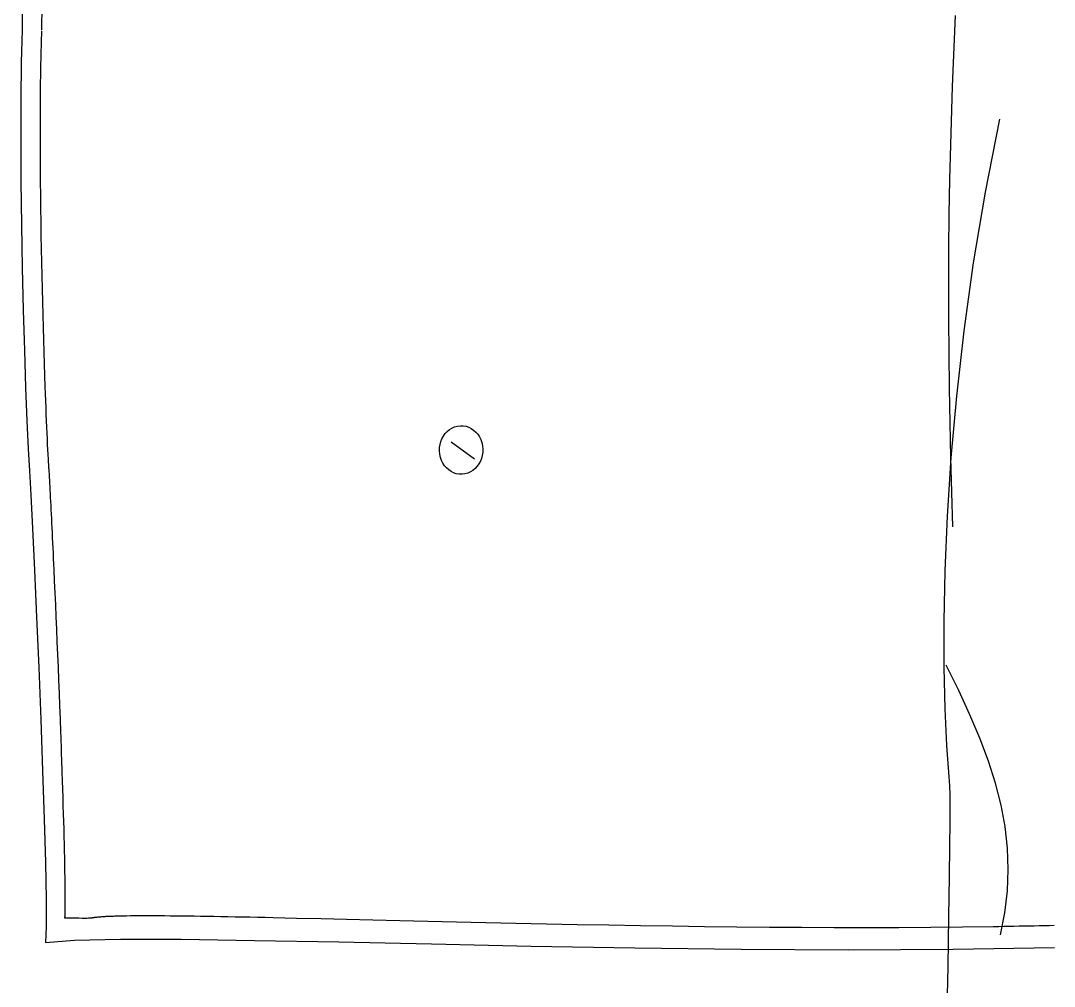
# Model space of a CAD drawing. Extents: x 11992 to 29481, y -6727 to 6811.
# Drawn here: x 21029.9 to 21492.9, y 1001.8 to 1434.5 of the extents above; entities that cross this region are included whole.
import ezdxf

# ---------------------------------------------------------------- set-up
doc = ezdxf.new("R2010")
doc.units = 0
doc.header["$MEASUREMENT"] = 0
doc.layers.get('0').update_dxf_attribs({"color": 8, "linetype": 'CONTINUOUS'})

msp = doc.modelspace()

# ---------------------------------------------------------------- linework, layer by layer
for p, q in [((21030.64, 1443.13, -2046.35), (21030.57, 1433.74, -2046.39)), ((21039.26, 1437.38, -2041.38), (21039.24, 1434.38, -2041.39)), ((21448.47, 1436.73, -2368.6), (21448.06, 1426.16, -2368.6)), ((21448.47, 1436.73, -1988.6), (21448.06, 1426.16, -1988.6)), ((21030.57, 1433.74, -2046.39), (21030.55, 1430.38, -2046.41)), ((21039.22, 1432.16, -2041.4), (21039.21, 1430.79, -2041.4)), ((21039.24, 1434.38, -2041.39), (21039.22, 1432.16, -2041.4)), ((21030.55, 1430.38, -2046.41), (21030.12, 1415.71, -2046.65)), ((21039.08, 1426.48, -2041.48), (21039.02, 1424.7, -2041.52)), ((21039.14, 1428.22, -2041.45), (21039.08, 1426.48, -2041.48)), ((21039.2, 1429.93, -2041.41), (21039.14, 1428.22, -2041.45)), ((21039.21, 1430.79, -2041.4), (21039.21, 1430.31, -2041.41)), ((21038.96, 1422.88, -2041.55), (21038.91, 1421.03, -2041.58)), ((21039.02, 1424.7, -2041.52), (21038.96, 1422.88, -2041.55)), ((21448.06, 1426.16, -2368.6), (21447.64, 1415.58, -2368.6)), ((21448.06, 1426.16, -1988.6), (21447.64, 1415.58, -1988.6)), ((21038.82, 1417.23, -2041.63), (21038.78, 1415.28, -2041.65)), ((21038.86, 1419.15, -2041.6), (21038.82, 1417.23, -2041.63)), ((21038.91, 1421.03, -2041.58), (21038.86, 1419.15, -2041.6)), ((21030.12, 1415.71, -2046.65), (21029.9, 1399.18, -2046.78)), ((21038.74, 1413.3, -2041.68), (21038.7, 1411.29, -2041.7)), ((21038.78, 1415.28, -2041.65), (21038.74, 1413.3, -2041.68)), ((21447.64, 1415.58, -2368.6), (21447.22, 1405, -2368.6)), ((21447.64, 1415.58, -1988.6), (21447.22, 1405, -1988.6)), ((21038.67, 1409.25, -2041.72), (21038.64, 1407.18, -2041.73)), ((21038.7, 1411.29, -2041.7), (21038.67, 1409.25, -2041.72)), ((21038.64, 1407.18, -2041.73), (21038.58, 1401.98, -2041.77)), ((21447.22, 1405, -2368.6), (21446.84, 1394.43, -2368.6)), ((21447.22, 1405, -1988.6), (21446.84, 1394.43, -1988.6)), ((21029.9, 1399.18, -2046.78), (21029.85, 1381.25, -2046.81)), ((21038.58, 1401.98, -2041.77), (21038.54, 1396.64, -2041.79)), ((21038.54, 1396.64, -2041.79), (21038.52, 1391.16, -2041.81)), ((21446.84, 1394.43, -2368.6), (21446.36, 1378.83, -2368.6)), ((21446.84, 1394.43, -1988.6), (21446.36, 1378.83, -1988.6)), ((21038.52, 1391.16, -2041.81), (21038.51, 1385.56, -2041.81)), ((21468.31, 1390.35, -2368.6), (21461.92, 1357.59, -2368.6)), ((21468.31, 1390.35, -1988.6), (21461.92, 1357.59, -1988.6)), ((21038.51, 1385.56, -2041.81), (21038.51, 1379.86, -2041.81)), ((21029.85, 1381.25, -2046.81), (21029.96, 1362.38, -2046.75)), ((21038.51, 1379.86, -2041.81), (21038.54, 1374.07, -2041.79)), ((21446.36, 1378.83, -2368.6), (21445.99, 1363.23, -2368.6)), ((21446.36, 1378.83, -1988.6), (21445.99, 1363.23, -1988.6)), ((21038.54, 1374.07, -2041.79), (21038.57, 1368.2, -2041.77)), ((21038.57, 1368.2, -2041.77), (21038.62, 1362.27, -2041.74)), ((21029.96, 1362.38, -2046.75), (21030.2, 1343.03, -2046.61)), ((21038.62, 1362.27, -2041.74), (21038.68, 1356.3, -2041.71)), ((21445.99, 1363.23, -2368.6), (21445.73, 1347.65, -2368.6)), ((21445.99, 1363.23, -1988.6), (21445.73, 1347.65, -1988.6)), ((21461.92, 1357.59, -2368.6), (21456.65, 1325.91, -2368.6)), ((21461.92, 1357.59, -1988.6), (21456.65, 1325.91, -1988.6)), ((21038.68, 1356.3, -2041.71), (21038.76, 1350.28, -2041.67)), ((21038.76, 1350.28, -2041.67), (21038.84, 1344.25, -2041.62)), ((21445.73, 1347.65, -2368.6), (21445.56, 1332.06, -2368.6)), ((21445.73, 1347.65, -1988.6), (21445.56, 1332.06, -1988.6)), ((21030.2, 1343.03, -2046.61), (21030.55, 1323.66, -2046.4)), ((21038.84, 1344.25, -2041.62), (21038.94, 1338.22, -2041.56)), ((21038.94, 1338.22, -2041.56), (21039.05, 1332.19, -2041.5)), ((21039.05, 1332.19, -2041.5), (21039.17, 1326.19, -2041.43)), ((21445.56, 1332.06, -2368.6), (21445.49, 1316.49, -2368.6)), ((21445.56, 1332.06, -1988.6), (21445.49, 1316.49, -1988.6)), ((21039.17, 1326.19, -2041.43), (21039.29, 1320.22, -2041.36)), ((21456.65, 1325.91, -2368.6), (21452.39, 1295.43, -2368.6)), ((21456.65, 1325.91, -1988.6), (21452.4, 1295.43, -1988.6)), ((21030.55, 1323.66, -2046.4), (21031, 1304.73, -2046.15)), ((21039.29, 1320.22, -2041.36), (21039.43, 1314.31, -2041.28)), ((21445.49, 1316.49, -2368.6), (21445.51, 1300.92, -2368.6)), ((21445.49, 1316.49, -1988.6), (21445.51, 1300.92, -1988.6)), ((21039.43, 1314.31, -2041.28), (21039.57, 1308.46, -2041.2)), ((21039.57, 1308.46, -2041.2), (21039.72, 1302.69, -2041.11)), ((21031, 1304.73, -2046.15), (21031.51, 1286.7, -2045.85)), ((21039.72, 1302.69, -2041.11), (21039.87, 1297.01, -2041.02)), ((21039.87, 1297.01, -2041.02), (21040.03, 1291.44, -2040.93)), ((21445.51, 1300.92, -2368.6), (21445.61, 1285.36, -2368.6)), ((21445.51, 1300.92, -1988.6), (21445.62, 1285.36, -1988.6)), ((21452.39, 1295.43, -2368.6), (21449.08, 1266.27, -2368.6)), ((21452.4, 1295.43, -1988.6), (21449.08, 1266.27, -1988.6)), ((21040.03, 1291.44, -2040.93), (21040.2, 1285.99, -2040.84)), ((21031.51, 1286.7, -2045.85), (21032.06, 1270.03, -2045.53)), ((21040.2, 1285.99, -2040.84), (21040.36, 1280.67, -2040.74)), ((21445.61, 1285.36, -2368.6), (21445.8, 1269.81, -2368.6)), ((21445.62, 1285.36, -1988.6), (21445.8, 1269.81, -1988.6)), ((21040.36, 1280.67, -2040.74), (21040.54, 1275.51, -2040.64)), ((21040.54, 1275.51, -2040.64), (21040.71, 1270.51, -2040.54)), ((21032.06, 1270.03, -2045.53), (21032.64, 1255.19, -2045.2)), ((21040.71, 1270.51, -2040.54), (21040.83, 1267.25, -2040.47)), ((21445.8, 1269.81, -2368.6), (21446.07, 1254.26, -2368.6)), ((21445.8, 1269.81, -1988.6), (21446.07, 1254.26, -1988.6)), ((21040.83, 1267.25, -2040.47), (21040.95, 1264.08, -2040.4)), ((21449.08, 1266.27, -2368.6), (21446.62, 1238.56, -2368.6)), ((21449.08, 1266.27, -1988.6), (21446.62, 1238.56, -1988.6)), ((21040.95, 1264.08, -2040.4), (21041.07, 1261, -2040.33)), ((21041.07, 1261, -2040.33), (21041.19, 1258.01, -2040.26)), ((21032.64, 1255.19, -2045.2), (21033.22, 1242.63, -2044.87)), ((21041.19, 1258.01, -2040.26), (21041.31, 1255.12, -2040.19)), ((21041.31, 1255.12, -2040.19), (21041.43, 1252.32, -2040.12)), ((21041.43, 1252.32, -2040.12), (21041.55, 1249.64, -2040.05)), ((21220.01, 1249.44, -1937.02), (21220.91, 1250.41, -1936.5)), ((21220.01, 1249.44, -1937.02), (21220.91, 1250.41, -1936.5)), ((21220.91, 1250.41, -1936.5), (21221.92, 1251.25, -1935.92)), ((21220.91, 1250.41, -1936.5), (21221.92, 1251.25, -1935.92)), ((21221.92, 1251.25, -1935.92), (21223.03, 1251.93, -1935.28)), ((21221.92, 1251.25, -1935.92), (21223.03, 1251.93, -1935.28)), ((21223.03, 1251.93, -1935.28), (21224.23, 1252.45, -1934.58)), ((21223.03, 1251.93, -1935.28), (21224.23, 1252.45, -1934.58)), ((21224.23, 1252.45, -1934.58), (21225.52, 1252.8, -1933.84)), ((21224.23, 1252.45, -1934.58), (21225.52, 1252.8, -1933.84)), ((21225.52, 1252.8, -1933.84), (21226.83, 1252.96, -1933.08)), ((21225.52, 1252.8, -1933.84), (21226.83, 1252.96, -1933.08)), ((21226.83, 1252.96, -1933.08), (21228.12, 1252.93, -1932.34)), ((21226.83, 1252.96, -1933.08), (21228.12, 1252.93, -1932.34)), ((21228.12, 1252.93, -1932.34), (21229.37, 1252.7, -1931.62)), ((21228.12, 1252.93, -1932.34), (21229.37, 1252.7, -1931.62)), ((21229.37, 1252.7, -1931.62), (21230.57, 1252.3, -1930.92)), ((21229.37, 1252.7, -1931.62), (21230.57, 1252.3, -1930.92)), ((21230.57, 1252.3, -1930.92), (21231.71, 1251.74, -1930.26)), ((21230.57, 1252.3, -1930.92), (21231.71, 1251.74, -1930.26)), ((21231.71, 1251.74, -1930.26), (21232.77, 1251.02, -1929.65)), ((21231.71, 1251.74, -1930.26), (21232.77, 1251.02, -1929.65)), ((21232.77, 1251.02, -1929.65), (21233.74, 1250.15, -1929.09)), ((21232.77, 1251.02, -1929.65), (21233.74, 1250.15, -1929.09)), ((21446.07, 1254.26, -2368.6), (21446.41, 1238.73, -2368.6)), ((21446.07, 1254.26, -1988.6), (21446.41, 1238.73, -1988.6)), ((21041.55, 1249.64, -2040.05), (21041.67, 1247.07, -2039.98)), ((21041.67, 1247.07, -2039.98), (21041.79, 1244.61, -2039.91)), ((21217.73, 1244.55, -1938.34), (21218.08, 1245.9, -1938.13)), ((21217.73, 1244.55, -1938.34), (21218.08, 1245.9, -1938.13)), ((21218.08, 1245.9, -1938.13), (21218.59, 1247.17, -1937.84)), ((21218.08, 1245.9, -1938.13), (21218.59, 1247.17, -1937.84)), ((21218.59, 1247.17, -1937.84), (21219.24, 1248.36, -1937.47)), ((21218.59, 1247.17, -1937.84), (21219.24, 1248.36, -1937.47)), ((21219.24, 1248.36, -1937.47), (21220.01, 1249.44, -1937.02)), ((21219.24, 1248.36, -1937.47), (21220.01, 1249.44, -1937.02)), ((21233.74, 1250.15, -1929.09), (21234.61, 1249.15, -1928.59)), ((21233.74, 1250.15, -1929.09), (21234.61, 1249.15, -1928.59)), ((21234.61, 1249.15, -1928.59), (21235.36, 1248.02, -1928.16)), ((21234.61, 1249.15, -1928.59), (21235.36, 1248.02, -1928.16)), ((21235.36, 1248.02, -1928.16), (21235.98, 1246.78, -1927.8)), ((21235.36, 1248.02, -1928.16), (21235.98, 1246.78, -1927.8)), ((21235.98, 1246.78, -1927.8), (21236.45, 1245.44, -1927.53)), ((21235.98, 1246.78, -1927.8), (21236.45, 1245.44, -1927.53)), ((21033.22, 1242.63, -2044.87), (21033.77, 1232.81, -2044.54)), ((21041.79, 1244.61, -2039.91), (21041.91, 1242.27, -2039.85)), ((21041.91, 1242.27, -2039.85), (21042.03, 1240.05, -2039.78)), ((21217.49, 1241.7, -1938.48), (21217.52, 1243.14, -1938.45)), ((21217.49, 1241.7, -1938.48), (21217.52, 1243.14, -1938.45)), ((21217.63, 1240.22, -1938.39), (21217.49, 1241.7, -1938.48)), ((21217.63, 1240.22, -1938.39), (21217.49, 1241.7, -1938.48)), ((21217.52, 1243.14, -1938.45), (21217.73, 1244.55, -1938.34)), ((21217.52, 1243.14, -1938.45), (21217.73, 1244.55, -1938.34)), ((21222.76, 1245.68, -1935.43), (21233.11, 1238.19, -1929.46)), ((21236.45, 1245.44, -1927.53), (21236.77, 1244.01, -1927.34)), ((21236.45, 1245.44, -1927.53), (21236.77, 1244.01, -1927.34)), ((21236.88, 1241.09, -1927.28), (21236.68, 1239.69, -1927.4)), ((21236.88, 1241.09, -1927.28), (21236.68, 1239.69, -1927.4)), ((21236.77, 1244.01, -1927.34), (21236.91, 1242.54, -1927.26)), ((21236.77, 1244.01, -1927.34), (21236.91, 1242.54, -1927.26)), ((21236.91, 1242.54, -1927.26), (21236.88, 1241.09, -1927.28)), ((21236.91, 1242.54, -1927.26), (21236.88, 1241.09, -1927.28)), ((21042.03, 1240.05, -2039.78), (21042.14, 1237.97, -2039.71)), ((21042.14, 1237.97, -2039.71), (21042.16, 1237.57, -2039.7)), ((21042.16, 1237.57, -2039.7), (21042.19, 1237.18, -2039.69)), ((21042.19, 1237.18, -2039.69), (21042.21, 1236.79, -2039.67)), ((21042.21, 1236.79, -2039.67), (21042.23, 1236.41, -2039.66)), ((21217.94, 1238.79, -1938.21), (21217.63, 1240.22, -1938.39)), ((21217.94, 1238.79, -1938.21), (21217.63, 1240.22, -1938.39)), ((21218.42, 1237.44, -1937.94), (21217.94, 1238.79, -1938.21)), ((21218.42, 1237.44, -1937.94), (21217.94, 1238.79, -1938.21)), ((21219.04, 1236.2, -1937.58), (21218.42, 1237.44, -1937.94)), ((21219.04, 1236.2, -1937.58), (21218.42, 1237.44, -1937.94)), ((21235.81, 1237.06, -1927.9), (21235.16, 1235.87, -1928.27)), ((21235.81, 1237.06, -1927.9), (21235.16, 1235.87, -1928.27)), ((21236.32, 1238.34, -1927.6), (21235.81, 1237.06, -1927.9)), ((21236.32, 1238.34, -1927.6), (21235.81, 1237.06, -1927.9)), ((21236.68, 1239.69, -1927.4), (21236.32, 1238.34, -1927.6)), ((21236.68, 1239.69, -1927.4), (21236.32, 1238.34, -1927.6)), ((21446.62, 1238.56, -2368.6), (21444.91, 1212.43, -2368.6)), ((21446.62, 1238.56, -1988.6), (21444.91, 1212.43, -1988.6)), ((21446.41, 1238.73, -2368.6), (21446.81, 1223.2, -2368.6)), ((21446.41, 1238.73, -1988.6), (21446.81, 1223.2, -1988.6)), ((21033.77, 1232.81, -2044.54), (21034.39, 1222.03, -2044.19)), ((21042.23, 1236.41, -2039.66), (21042.25, 1236.03, -2039.65)), ((21042.25, 1236.03, -2039.65), (21042.28, 1235.66, -2039.63)), ((21042.28, 1235.66, -2039.63), (21042.3, 1235.29, -2039.62)), ((21042.3, 1235.29, -2039.62), (21042.32, 1234.93, -2039.61)), ((21042.32, 1234.93, -2039.61), (21042.34, 1234.58, -2039.6)), ((21042.34, 1234.58, -2039.6), (21042.36, 1234.23, -2039.58)), ((21042.36, 1234.23, -2039.58), (21042.39, 1233.89, -2039.57)), ((21042.39, 1233.89, -2039.57), (21042.41, 1233.55, -2039.56)), ((21042.41, 1233.54, -2039.56), (21042.48, 1232.43, -2039.52)), ((21042.48, 1232.43, -2039.52), (21042.55, 1231.24, -2039.48)), ((21219.78, 1235.07, -1937.15), (21219.04, 1236.2, -1937.58)), ((21219.78, 1235.07, -1937.15), (21219.04, 1236.2, -1937.58)), ((21220.65, 1234.06, -1936.65), (21219.78, 1235.07, -1937.15)), ((21220.65, 1234.06, -1936.65), (21219.78, 1235.07, -1937.15)), ((21221.62, 1233.19, -1936.09), (21220.65, 1234.06, -1936.65)), ((21221.62, 1233.19, -1936.09), (21220.65, 1234.06, -1936.65)), ((21222.68, 1232.46, -1935.48), (21221.62, 1233.19, -1936.09)), ((21222.68, 1232.46, -1935.48), (21221.62, 1233.19, -1936.09)), ((21223.82, 1231.89, -1934.82), (21222.68, 1232.46, -1935.48)), ((21223.82, 1231.89, -1934.82), (21222.68, 1232.46, -1935.48)), ((21225.03, 1231.48, -1934.12), (21223.82, 1231.89, -1934.82)), ((21225.03, 1231.48, -1934.12), (21223.82, 1231.89, -1934.82)), ((21231.37, 1232.27, -1930.46), (21230.17, 1231.73, -1931.15)), ((21231.37, 1232.27, -1930.46), (21230.17, 1231.73, -1931.15)), ((21232.48, 1232.96, -1929.82), (21231.37, 1232.27, -1930.46)), ((21232.48, 1232.96, -1929.82), (21231.37, 1232.27, -1930.46)), ((21233.49, 1233.81, -1929.24), (21232.48, 1232.96, -1929.82)), ((21233.49, 1233.81, -1929.24), (21232.48, 1232.96, -1929.82)), ((21234.39, 1234.78, -1928.72), (21233.49, 1233.81, -1929.24)), ((21234.39, 1234.78, -1928.72), (21233.49, 1233.81, -1929.24)), ((21235.16, 1235.87, -1928.27), (21234.39, 1234.78, -1928.72)), ((21235.16, 1235.87, -1928.27), (21234.39, 1234.78, -1928.72)), ((21042.55, 1231.24, -2039.48), (21042.62, 1229.98, -2039.43)), ((21042.62, 1229.98, -2039.43), (21042.7, 1228.64, -2039.39)), ((21042.7, 1228.64, -2039.39), (21042.78, 1227.22, -2039.34)), ((21042.78, 1227.22, -2039.34), (21042.86, 1225.73, -2039.29)), ((21226.28, 1231.26, -1933.4), (21225.03, 1231.48, -1934.12)), ((21226.28, 1231.26, -1933.4), (21225.03, 1231.48, -1934.12)), ((21227.58, 1231.21, -1932.65), (21226.28, 1231.26, -1933.4)), ((21227.58, 1231.21, -1932.65), (21226.28, 1231.26, -1933.4)), ((21228.89, 1231.37, -1931.89), (21227.58, 1231.21, -1932.65)), ((21228.89, 1231.37, -1931.89), (21227.58, 1231.21, -1932.65)), ((21230.17, 1231.73, -1931.15), (21228.89, 1231.37, -1931.89)), ((21230.17, 1231.73, -1931.15), (21228.89, 1231.37, -1931.89)), ((21042.86, 1225.73, -2039.29), (21042.95, 1224.17, -2039.25)), ((21042.95, 1224.17, -2039.25), (21043.04, 1222.54, -2039.19)), ((21446.81, 1223.2, -2368.6), (21447.29, 1207.69, -2368.6)), ((21446.81, 1223.2, -1988.6), (21447.29, 1207.69, -1988.6)), ((21034.39, 1222.03, -2044.19), (21035.16, 1206.88, -2043.74)), ((21043.04, 1222.54, -2039.19), (21043.13, 1220.85, -2039.14)), ((21043.13, 1220.85, -2039.14), (21043.22, 1219.08, -2039.09)), ((21043.22, 1219.08, -2039.09), (21043.31, 1217.25, -2039.04)), ((21043.31, 1217.25, -2039.04), (21043.41, 1215.36, -2038.98)), ((21043.41, 1215.36, -2038.98), (21043.51, 1213.41, -2038.92)), ((21043.51, 1213.41, -2038.92), (21043.61, 1211.4, -2038.86)), ((21043.61, 1211.4, -2038.86), (21043.71, 1209.33, -2038.81)), ((21043.71, 1209.33, -2038.81), (21043.82, 1207.21, -2038.75)), ((21444.91, 1212.43, -2368.6), (21443.88, 1187.99, -2368.6)), ((21444.91, 1212.43, -1988.6), (21443.88, 1187.99, -1988.6)), ((21035.16, 1206.88, -2043.74), (21036.03, 1188.3, -2043.24)), ((21043.82, 1207.21, -2038.75), (21043.92, 1205.03, -2038.68)), ((21043.92, 1205.03, -2038.68), (21044.03, 1202.81, -2038.62)), ((21044.03, 1202.81, -2038.62), (21044.14, 1200.53, -2038.56)), ((21044.14, 1200.53, -2038.56), (21044.25, 1198.21, -2038.5)), ((21044.25, 1198.21, -2038.5), (21044.36, 1195.84, -2038.43)), ((21044.36, 1195.84, -2038.43), (21044.47, 1193.43, -2038.37)), ((21044.47, 1193.43, -2038.37), (21044.58, 1190.97, -2038.3)), ((21044.58, 1190.97, -2038.3), (21044.7, 1188.48, -2038.24)), ((21036.03, 1188.3, -2043.24), (21036.97, 1167.22, -2042.7)), ((21044.7, 1188.48, -2038.24), (21044.93, 1183.38, -2038.1)), ((21443.88, 1187.99, -2368.6), (21443.43, 1165.37, -2368.6)), ((21443.88, 1187.99, -1988.6), (21443.43, 1165.38, -1988.6)), ((21044.93, 1183.38, -2038.1), (21045.16, 1178.14, -2037.97)), ((21045.16, 1178.14, -2037.97), (21045.4, 1172.79, -2037.83)), ((21045.4, 1172.79, -2037.83), (21045.63, 1167.32, -2037.7)), ((21036.97, 1167.22, -2042.7), (21037.92, 1144.59, -2042.15)), ((21045.63, 1167.32, -2037.7), (21045.87, 1161.77, -2037.56)), ((21443.43, 1165.38, -1988.6), (21443.47, 1144.71, -1988.6)), ((21443.43, 1165.37, -2368.6), (21443.47, 1144.71, -2368.6)), ((21045.87, 1161.77, -2037.56), (21046.11, 1156.15, -2037.42)), ((21046.11, 1156.15, -2037.42), (21046.34, 1150.46, -2037.29)), ((21046.34, 1150.46, -2037.29), (21046.58, 1144.74, -2037.15)), ((21037.92, 1144.59, -2042.15), (21038.84, 1121.33, -2041.62)), ((21046.58, 1144.74, -2037.15), (21046.81, 1138.98, -2037.02)), ((21443.47, 1144.71, -2368.6), (21443.92, 1126.11, -2368.6)), ((21443.47, 1144.71, -1988.6), (21443.92, 1126.11, -1988.6)), ((21450.09, 1134.36, -2368.6), (21444.42, 1145.69, -2368.6)), ((21450.09, 1134.36, -1988.6), (21444.42, 1145.69, -1988.6)), ((21046.81, 1138.98, -2037.02), (21047.03, 1133.21, -2036.89)), ((21047.03, 1133.21, -2036.89), (21047.26, 1127.45, -2036.76)), ((21455.16, 1123.46, -2368.6), (21450.09, 1134.36, -2368.6)), ((21455.16, 1123.46, -1988.6), (21450.09, 1134.36, -1988.6)), ((21047.26, 1127.45, -2036.76), (21047.48, 1121.7, -2036.63)), ((21443.92, 1126.11, -2368.6), (21444.69, 1109.71, -2368.6)), ((21443.92, 1126.11, -1988.6), (21444.69, 1109.71, -1988.6)), ((21038.84, 1121.33, -2041.62), (21039.67, 1098.4, -2041.14)), ((21047.48, 1121.7, -2036.63), (21047.55, 1119.66, -2036.59)), ((21459.62, 1112.93, -2368.6), (21455.16, 1123.46, -2368.6)), ((21459.62, 1112.93, -1988.6), (21455.16, 1123.46, -1988.6)), ((21047.55, 1119.66, -2036.59), (21047.63, 1117.63, -2036.55)), ((21047.63, 1117.63, -2036.55), (21047.7, 1115.61, -2036.5)), ((21047.7, 1115.61, -2036.5), (21047.77, 1113.59, -2036.46)), ((21047.77, 1113.59, -2036.46), (21047.85, 1111.58, -2036.42)), ((21047.85, 1111.58, -2036.42), (21047.92, 1109.57, -2036.38)), ((21463.44, 1102.71, -2368.6), (21459.62, 1112.93, -2368.6)), ((21463.44, 1102.71, -1988.6), (21459.62, 1112.93, -1988.6)), ((21047.92, 1109.57, -2036.38), (21047.99, 1107.58, -2036.34)), ((21047.99, 1107.58, -2036.34), (21048.06, 1105.59, -2036.3)), ((21444.69, 1109.71, -2368.6), (21445.69, 1095.63, -2368.6)), ((21444.69, 1109.71, -1988.6), (21445.69, 1095.63, -1988.6)), ((21048.06, 1105.59, -2036.3), (21048.13, 1103.61, -2036.26)), ((21048.13, 1103.61, -2036.26), (21048.2, 1101.64, -2036.22)), ((21466.6, 1092.75, -2368.6), (21463.44, 1102.71, -2368.6)), ((21466.6, 1092.75, -1988.6), (21463.44, 1102.71, -1988.6)), ((21039.67, 1098.4, -2041.14), (21040.38, 1076.73, -2040.73)), ((21048.2, 1101.64, -2036.22), (21048.26, 1099.69, -2036.18)), ((21048.26, 1099.69, -2036.18), (21048.33, 1097.74, -2036.14)), ((21048.33, 1097.74, -2036.14), (21048.46, 1093.9, -2036.06)), ((21048.46, 1093.9, -2036.06), (21048.58, 1090.1, -2035.99)), ((21445.69, 1095.63, -2368.6), (21445.83, 1093.82, -2368.6)), ((21445.69, 1095.63, -1988.6), (21445.83, 1093.82, -1988.6)), ((21445.83, 1093.82, -2368.6), (21445.96, 1091.43, -2368.6)), ((21445.83, 1093.82, -1988.6), (21445.96, 1091.43, -1988.6)), ((21048.58, 1090.1, -2035.99), (21048.7, 1086.37, -2035.93)), ((21445.96, 1091.43, -2368.6), (21446.06, 1087.91, -2368.6)), ((21445.96, 1091.43, -1988.6), (21446.06, 1087.91, -1988.6)), ((21469.08, 1082.97, -2368.6), (21466.6, 1092.75, -2368.6)), ((21469.08, 1082.97, -1988.6), (21466.6, 1092.75, -1988.6)), ((21048.7, 1086.37, -2035.93), (21048.81, 1082.7, -2035.86)), ((21446.06, 1087.91, -2368.6), (21446.11, 1082.66, -2368.6)), ((21446.06, 1087.91, -1988.6), (21446.11, 1082.66, -1988.6)), ((21048.81, 1082.7, -2035.86), (21048.92, 1079.11, -2035.8)), ((21048.92, 1079.11, -2035.8), (21049.02, 1075.59, -2035.74)), ((21446.11, 1082.66, -2368.6), (21446.11, 1075.13, -2368.6)), ((21446.11, 1082.66, -1988.6), (21446.11, 1075.13, -1988.6)), ((21470.87, 1073.33, -2368.6), (21469.08, 1082.97, -2368.6)), ((21470.87, 1073.33, -1988.6), (21469.08, 1082.97, -1988.6)), ((21040.38, 1076.73, -2040.73), (21040.92, 1057.25, -2040.42)), ((21049.02, 1075.59, -2035.74), (21049.12, 1072.16, -2035.69)), ((21446.11, 1075.13, -2368.6), (21446.02, 1064.74, -2368.6)), ((21446.11, 1075.13, -1988.6), (21446.02, 1064.74, -1988.6)), ((21049.12, 1072.16, -2035.69), (21049.21, 1068.82, -2035.63)), ((21471.95, 1063.74, -2368.6), (21470.87, 1073.33, -2368.6)), ((21471.95, 1063.74, -1988.6), (21470.87, 1073.33, -1988.6)), ((21049.21, 1068.82, -2035.63), (21049.29, 1065.56, -2035.59)), ((21049.29, 1065.56, -2035.59), (21049.36, 1062.41, -2035.54)), ((21049.36, 1062.41, -2035.54), (21049.43, 1059.36, -2035.5)), ((21446.02, 1064.74, -2368.6), (21445.85, 1050.92, -2368.6)), ((21446.02, 1064.74, -1988.6), (21445.85, 1050.92, -1988.6)), ((21472.3, 1054.17, -2368.6), (21471.95, 1063.74, -2368.6)), ((21472.3, 1054.17, -1988.6), (21471.95, 1063.74, -1988.6)), ((21040.92, 1057.25, -2040.42), (21041.24, 1040.91, -2040.23)), ((21049.43, 1059.36, -2035.5), (21049.49, 1056.43, -2035.47)), ((21049.49, 1056.43, -2035.47), (21049.51, 1055.57, -2035.46)), ((21049.51, 1055.57, -2035.46), (21049.52, 1054.73, -2035.45)), ((21049.52, 1054.73, -2035.45), (21049.54, 1053.9, -2035.44)), ((21049.54, 1053.9, -2035.44), (21049.55, 1053.08, -2035.43)), ((21049.55, 1053.08, -2035.43), (21049.56, 1052.27, -2035.43)), ((21049.56, 1052.27, -2035.43), (21049.58, 1051.47, -2035.42)), ((21049.58, 1051.47, -2035.42), (21049.59, 1050.68, -2035.41)), ((21471.9, 1044.53, -2368.6), (21472.3, 1054.17, -2368.6)), ((21471.9, 1044.53, -1988.6), (21472.3, 1054.17, -1988.6)), ((21049.59, 1050.68, -2035.41), (21049.6, 1049.9, -2035.41)), ((21049.6, 1049.9, -2035.41), (21049.61, 1049.13, -2035.4)), ((21049.61, 1049.13, -2035.4), (21049.62, 1048.38, -2035.39)), ((21049.62, 1048.38, -2035.39), (21049.63, 1047.64, -2035.39)), ((21049.63, 1047.64, -2035.39), (21049.64, 1046.9, -2035.38)), ((21049.64, 1046.9, -2035.38), (21049.65, 1045.77, -2035.38)), ((21445.85, 1050.92, -2368.6), (21445.57, 1033.09, -2368.6)), ((21445.85, 1050.92, -1988.6), (21445.57, 1033.09, -1988.6)), ((21049.65, 1045.77, -2035.38), (21049.66, 1044.67, -2035.37)), ((21049.66, 1044.67, -2035.37), (21049.67, 1043.6, -2035.37)), ((21049.67, 1043.6, -2035.37), (21049.67, 1042.56, -2035.37)), ((21049.67, 1042.56, -2035.37), (21049.67, 1041.56, -2035.36)), ((21470.72, 1034.78, -2368.6), (21471.9, 1044.53, -2368.6)), ((21470.73, 1034.78, -1988.6), (21471.9, 1044.53, -1988.6)), ((21041.24, 1040.91, -2040.23), (21041.29, 1028.64, -2040.2)), ((21049.67, 1038.71, -2035.37), (21049.66, 1037.83, -2035.37)), ((21049.66, 1037.83, -2035.37), (21049.66, 1036.98, -2035.37)), ((21049.67, 1041.56, -2035.36), (21049.67, 1040.58, -2035.36)), ((21049.67, 1040.58, -2035.36), (21049.67, 1039.63, -2035.36)), ((21049.67, 1039.63, -2035.36), (21049.67, 1038.71, -2035.37)), ((21049.56, 1032.76, -2035.43), (21049.55, 1032.54, -2035.43)), ((21049.57, 1032.98, -2035.42), (21049.56, 1032.76, -2035.43)), ((21049.58, 1033.2, -2035.42), (21049.57, 1032.98, -2035.42)), ((21049.59, 1033.66, -2035.41), (21049.58, 1033.43, -2035.41)), ((21049.58, 1033.43, -2035.41), (21049.58, 1033.2, -2035.42)), ((21049.6, 1033.89, -2035.41), (21049.59, 1033.66, -2035.41)), ((21049.61, 1034.37, -2035.4), (21049.6, 1034.13, -2035.4)), ((21049.6, 1034.13, -2035.4), (21049.6, 1033.89, -2035.41)), ((21049.62, 1034.62, -2035.4), (21049.61, 1034.37, -2035.4)), ((21049.63, 1035.12, -2035.39), (21049.62, 1034.86, -2035.39)), ((21049.62, 1034.86, -2035.39), (21049.62, 1034.62, -2035.4)), ((21049.64, 1036.16, -2035.38), (21049.63, 1035.37, -2035.39)), ((21049.63, 1035.37, -2035.39), (21049.63, 1035.12, -2035.39)), ((21049.66, 1036.98, -2035.37), (21049.64, 1036.16, -2035.38)), ((21062.79, 1032.69, -2027.79), (21062.98, 1032.72, -2027.68)), ((21062.98, 1032.72, -2027.68), (21063.17, 1032.74, -2027.57)), ((21063.17, 1032.74, -2027.57), (21063.36, 1032.76, -2027.46)), ((21063.36, 1032.76, -2027.46), (21063.55, 1032.79, -2027.35)), ((21063.55, 1032.79, -2027.35), (21063.74, 1032.81, -2027.24)), ((21063.74, 1032.81, -2027.24), (21063.94, 1032.83, -2027.13)), ((21063.94, 1032.83, -2027.13), (21064.14, 1032.85, -2027.01)), ((21064.14, 1032.85, -2027.01), (21064.54, 1032.89, -2026.78)), ((21064.54, 1032.89, -2026.78), (21064.96, 1032.93, -2026.54)), ((21064.96, 1032.93, -2026.54), (21065.39, 1032.97, -2026.29)), ((21065.39, 1032.97, -2026.29), (21065.83, 1033, -2026.04)), ((21065.83, 1033, -2026.04), (21066.28, 1033.04, -2025.78)), ((21066.28, 1033.04, -2025.78), (21066.74, 1033.07, -2025.51)), ((21066.74, 1033.07, -2025.51), (21067.21, 1033.1, -2025.24)), ((21067.21, 1033.1, -2025.24), (21067.7, 1033.13, -2024.96)), ((21067.7, 1033.13, -2024.96), (21068.2, 1033.16, -2024.67)), ((21068.2, 1033.16, -2024.67), (21068.71, 1033.18, -2024.37)), ((21068.71, 1033.18, -2024.37), (21069.23, 1033.21, -2024.07)), ((21069.23, 1033.21, -2024.07), (21069.77, 1033.23, -2023.76)), ((21069.77, 1033.23, -2023.76), (21070.32, 1033.25, -2023.44)), ((21070.32, 1033.25, -2023.44), (21070.89, 1033.28, -2023.12)), ((21070.89, 1033.28, -2023.12), (21071.46, 1033.3, -2022.78)), ((21071.46, 1033.3, -2022.78), (21072.05, 1033.32, -2022.44)), ((21072.05, 1033.32, -2022.44), (21072.66, 1033.33, -2022.09)), ((21072.66, 1033.33, -2022.09), (21073.27, 1033.35, -2021.74)), ((21073.27, 1033.35, -2021.74), (21073.9, 1033.37, -2021.37)), ((21073.9, 1033.37, -2021.37), (21074.55, 1033.38, -2021)), ((21074.55, 1033.38, -2021), (21075.2, 1033.4, -2020.62)), ((21075.2, 1033.4, -2020.62), (21075.87, 1033.41, -2020.24)), ((21075.87, 1033.41, -2020.24), (21076.55, 1033.42, -2019.84)), ((21076.55, 1033.42, -2019.84), (21077.25, 1033.43, -2019.44)), ((21077.25, 1033.43, -2019.44), (21079.09, 1033.46, -2018.38)), ((21079.09, 1033.46, -2018.38), (21081.02, 1033.48, -2017.27)), ((21081.02, 1033.48, -2017.27), (21083.03, 1033.49, -2016.1)), ((21083.03, 1033.49, -2016.1), (21085.13, 1033.5, -2014.89)), ((21085.13, 1033.5, -2014.89), (21087.31, 1033.5, -2013.64)), ((21087.31, 1033.5, -2013.64), (21089.57, 1033.49, -2012.33)), ((21089.57, 1033.49, -2012.33), (21091.91, 1033.48, -2010.98)), ((21091.91, 1033.48, -2010.98), (21094.33, 1033.47, -2009.58)), ((21094.33, 1033.47, -2009.58), (21096.83, 1033.45, -2008.14)), ((21096.83, 1033.45, -2008.14), (21099.4, 1033.42, -2006.65)), ((21099.4, 1033.42, -2006.65), (21102.06, 1033.39, -2005.12)), ((21102.06, 1033.39, -2005.12), (21104.79, 1033.36, -2003.55)), ((21104.79, 1033.36, -2003.55), (21107.59, 1033.32, -2001.93)), ((21107.59, 1033.32, -2001.93), (21110.47, 1033.27, -2000.27)), ((21110.47, 1033.27, -2000.27), (21113.41, 1033.23, -1998.56)), ((21113.41, 1033.23, -1998.56), (21116.43, 1033.18, -1996.82)), ((21116.43, 1033.18, -1996.82), (21119.52, 1033.12, -1995.04)), ((21119.52, 1033.12, -1995.04), (21122.68, 1033.06, -1993.21)), ((21122.68, 1033.06, -1993.21), (21125.9, 1033, -1991.35)), ((21125.9, 1033, -1991.35), (21129.2, 1032.93, -1989.45)), ((21129.2, 1032.93, -1989.45), (21132.55, 1032.86, -1987.51)), ((21132.55, 1032.86, -1987.51), (21135.97, 1032.79, -1985.54)), ((21135.97, 1032.79, -1985.54), (21139.45, 1032.72, -1983.53)), ((21139.45, 1032.72, -1983.53), (21143, 1032.64, -1981.48)), ((21445.57, 1033.09, -2368.6), (21445.16, 1010.69, -2368.6)), ((21445.57, 1033.09, -1988.6), (21445.16, 1010.69, -1988.6)), ((21468.76, 1024.85, -2368.6), (21470.72, 1034.78, -2368.6)), ((21468.76, 1024.85, -1988.6), (21470.73, 1034.78, -1988.6)), ((21041.29, 1028.64, -2040.2), (21041.04, 1021.39, -2040.35)), ((21049.55, 1032.54, -2035.43), (21052.07, 1032.48, -2033.98)), ((21052.07, 1032.48, -2033.98), (21054.2, 1032.44, -2032.75)), ((21054.2, 1032.44, -2032.75), (21055.98, 1032.42, -2031.72)), ((21055.98, 1032.42, -2031.72), (21057.44, 1032.4, -2030.88)), ((21057.44, 1032.4, -2030.88), (21058.61, 1032.4, -2030.2)), ((21058.61, 1032.4, -2030.2), (21059.54, 1032.4, -2029.67)), ((21059.54, 1032.4, -2029.67), (21060.25, 1032.42, -2029.26)), ((21060.25, 1032.42, -2029.26), (21060.79, 1032.44, -2028.95)), ((21060.79, 1032.44, -2028.95), (21061.18, 1032.46, -2028.72)), ((21061.18, 1032.46, -2028.72), (21061.47, 1032.49, -2028.55)), ((21061.47, 1032.49, -2028.55), (21061.69, 1032.52, -2028.43)), ((21061.69, 1032.52, -2028.43), (21061.88, 1032.55, -2028.32)), ((21061.88, 1032.55, -2028.32), (21062.06, 1032.58, -2028.21)), ((21062.06, 1032.58, -2028.21), (21062.24, 1032.61, -2028.11)), ((21062.24, 1032.61, -2028.11), (21062.42, 1032.64, -2028)), ((21062.42, 1032.64, -2028), (21062.61, 1032.66, -2027.9)), ((21062.61, 1032.66, -2027.9), (21062.79, 1032.69, -2027.79)), ((21143, 1032.64, -1981.48), (21153.48, 1032.4, -1975.43)), ((21153.48, 1032.4, -1975.43), (21164.42, 1032.14, -1969.11)), ((21164.42, 1032.14, -1969.11), (21175.81, 1031.87, -1962.54)), ((21175.81, 1031.87, -1962.54), (21187.6, 1031.59, -1955.73)), ((21187.6, 1031.59, -1955.73), (21199.77, 1031.3, -1948.7)), ((21199.77, 1031.3, -1948.7), (21212.3, 1031, -1941.47)), ((21212.3, 1031, -1941.47), (21225.15, 1030.7, -1934.05)), ((21225.15, 1030.7, -1934.05), (21238.3, 1030.4, -1926.46)), ((21238.3, 1030.4, -1926.46), (21251.72, 1030.11, -1918.71)), ((21251.72, 1030.11, -1918.71), (21265.38, 1029.82, -1910.83)), ((21265.38, 1029.82, -1910.83), (21279.24, 1029.55, -1902.82)), ((21279.24, 1029.55, -1902.82), (21293.29, 1029.3, -1894.71)), ((21293.29, 1029.3, -1894.71), (21307.5, 1029.06, -1886.51)), ((21307.5, 1029.06, -1886.51), (21321.83, 1028.84, -1878.24)), ((21321.83, 1028.84, -1878.24), (21336.25, 1028.65, -1869.91)), ((21336.25, 1028.65, -1869.91), (21350.75, 1028.49, -1861.54)), ((21350.75, 1028.49, -1861.54), (21365.28, 1028.36, -1853.15)), ((21365.28, 1028.36, -1853.15), (21379.83, 1028.26, -1844.75)), ((21379.83, 1028.26, -1844.75), (21394.36, 1028.2, -1836.36)), ((21394.36, 1028.2, -1836.36), (21408.84, 1028.19, -1828)), ((21408.84, 1028.19, -1828), (21423.25, 1028.22, -1819.68)), ((21423.25, 1028.22, -1819.68), (21437.56, 1028.3, -1811.42)), ((21437.56, 1028.3, -1811.42), (21451.73, 1028.44, -1803.24)), ((21451.73, 1028.44, -1803.24), (21465.74, 1028.63, -1795.15)), ((21465.74, 1028.63, -1795.15), (21468.03, 1028.66, -1793.82)), ((21468.03, 1028.66, -1793.82), (21470.32, 1028.7, -1792.5)), ((21470.32, 1028.7, -1792.5), (21472.6, 1028.74, -1791.19)), ((21472.6, 1028.74, -1791.19), (21474.87, 1028.78, -1789.88)), ((21474.87, 1028.78, -1789.88), (21477.14, 1028.83, -1788.57)), ((21477.14, 1028.83, -1788.57), (21479.4, 1028.87, -1787.26)), ((21479.4, 1028.87, -1787.26), (21481.66, 1028.92, -1785.96)), ((21481.66, 1028.92, -1785.96), (21483.91, 1028.97, -1784.66)), ((21483.91, 1028.97, -1784.66), (21486.15, 1029.02, -1783.36)), ((21486.15, 1029.02, -1783.36), (21488.39, 1029.07, -1782.07)), ((21488.39, 1029.07, -1782.07), (21490.62, 1029.12, -1780.78)), ((21490.62, 1029.12, -1780.78), (21492.85, 1029.18, -1779.5)), ((21041.04, 1021.39, -2040.35), (21054.01, 1022.47, -2032.86)), ((21054.01, 1022.47, -2032.86), (21074.56, 1022.92, -2021)), ((21074.56, 1022.92, -2021), (21101.75, 1022.85, -2005.3)), ((21101.75, 1022.85, -2005.3), (21134.66, 1022.39, -1986.29)), ((21134.66, 1022.39, -1986.29), (21172.38, 1021.66, -1964.52)), ((21172.38, 1021.66, -1964.52), (21213.96, 1020.77, -1940.51)), ((21213.96, 1020.77, -1940.51), (21258.49, 1019.86, -1914.8)), ((21258.49, 1019.86, -1914.8), (21305.05, 1019.05, -1887.92)), ((21305.05, 1019.05, -1887.92), (21352.71, 1018.45, -1860.41)), ((21447.63, 1018.39, -1805.61), (21493.04, 1019.18, -1779.39)), ((21352.71, 1018.45, -1860.41), (21400.54, 1018.19, -1832.79)), ((21400.54, 1018.19, -1832.79), (21447.63, 1018.39, -1805.61)), ((21445.16, 1010.69, -2368.6), (21444.61, 983.14, -2368.6)), ((21445.16, 1010.69, -1988.6), (21444.61, 983.14, -1988.6))]:
    msp.add_line(p, q)

doc.saveas('drawing.dxf')
